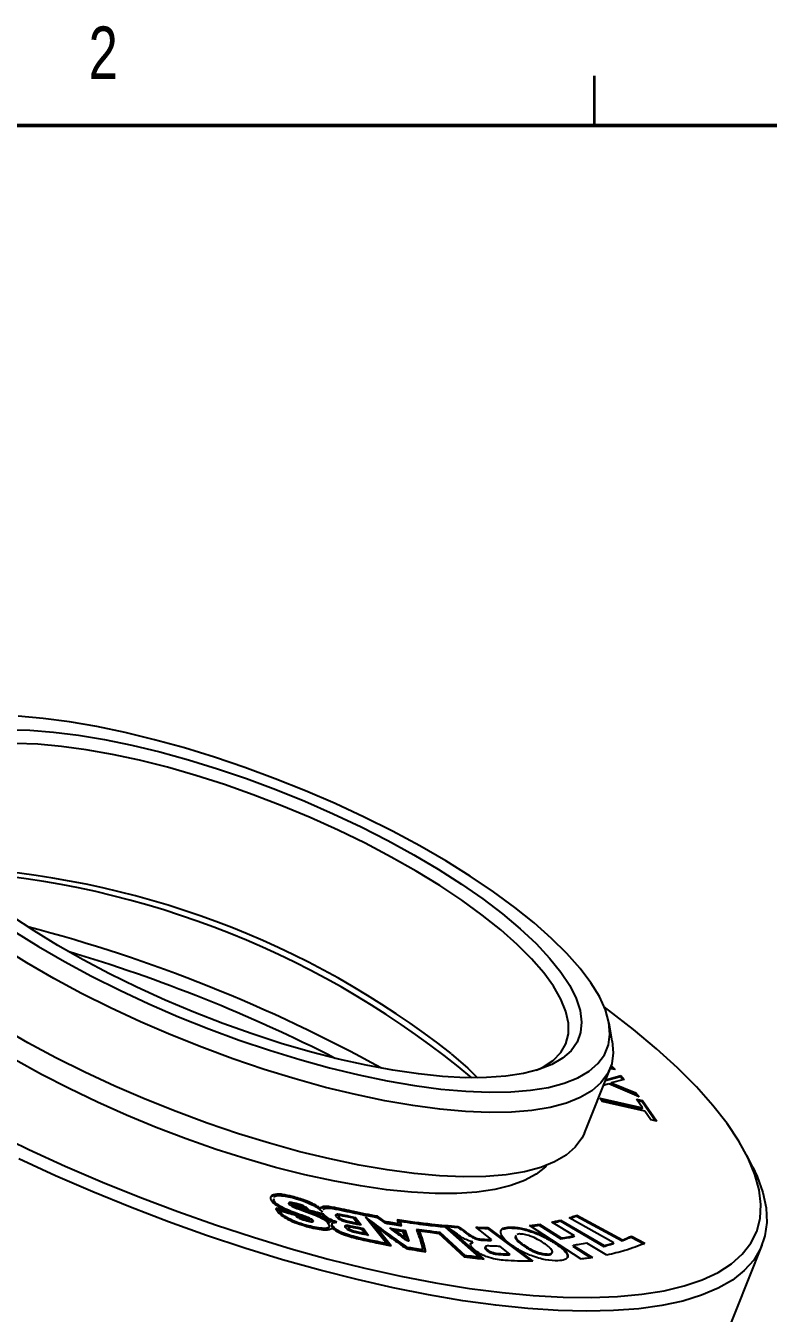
# Paper-space layout 'Sheet3' of a CAD drawing. Header units: millimetres. Extents: x 2 to 295, y 2 to 209.
# Drawn here: x 218.8 to 256.3, y 143.7 to 208.5 of the extents above; entities that cross this region are included whole.
import ezdxf

# ---------------------------------------------------------------- set-up
doc = ezdxf.new("R2010")
doc.units = ezdxf.units.MM
doc.styles.add('SLDTEXTSTYLE0', font='TXT', dxfattribs={"width": 0.75})

psp = doc.layouts.new('Sheet3')

# ---------------------------------------------------------------- linework, layer by layer
at = {"color": 7, "linetype": 'Continuous', "lineweight": 35}
psp.add_line((247.5, 203.5), (247.5, 206), dxfattribs=at)
at = {"color": 7, "linetype": 'Continuous', "lineweight": 50}
psp.add_line((6.5, 203.5), (290.5, 203.5), dxfattribs=at)
at = {"color": 7, "linetype": 'Continuous', "lineweight": 25}
for p, q in [((248.395, 157.361), (248.229, 158.287)), ((246.988, 152.737), (248.283, 155.977)), ((248.287, 155.972), (248.283, 155.976)), ((248.543, 155.94), (248.287, 155.972)), ((248.324, 156.089), (248.469, 155.949)), ((248.339, 156.136), (248.543, 155.94)), ((248.214, 155.211), (247.945, 155.132)), ((248.045, 155.381), (248.802, 155.593)), ((248.063, 155.426), (248.82, 155.637)), ((249.753, 154.565), (248.214, 155.211)), ((248.317, 155.227), (248.335, 155.272)), ((248.317, 155.227), (249.559, 154.723)), ((248.993, 155.438), (248.335, 155.272)), ((248.335, 155.272), (249.576, 154.768)), ((248.802, 155.593), (248.82, 155.637)), ((248.802, 155.593), (248.947, 155.426)), ((248.82, 155.637), (248.993, 155.438)), ((247.768, 154.488), (249.917, 154.007)), ((247.88, 154.325), (247.768, 154.488)), ((247.807, 154.43), (249.9, 153.962)), ((249.559, 154.723), (249.576, 154.768)), ((249.559, 154.723), (249.664, 154.603)), ((249.576, 154.768), (249.753, 154.565)), ((249.612, 154.447), (249.91, 154.38)), ((249.917, 154.007), (249.612, 154.447)), ((249.652, 154.389), (249.892, 154.335)), ((250.03, 153.844), (247.88, 154.325)), ((249.892, 154.335), (249.91, 154.38)), ((249.892, 154.335), (250.575, 153.35)), ((249.9, 153.962), (249.917, 154.007)), ((249.91, 154.38), (250.633, 153.337)), ((250.335, 153.404), (250.03, 153.844)), ((250.633, 153.337), (250.335, 153.404)), ((255.473, 151.021), (255.188, 151.591)), ((231.314, 149.304), (231.329, 149.399)), ((231.314, 149.304), (231.331, 149.349)), ((231.331, 149.349), (231.347, 149.444)), ((231.66, 149.611), (231.678, 149.656)), ((231.744, 149.603), (231.761, 149.647)), ((232.896, 149.296), (232.914, 149.341)), ((231.606, 148.783), (231.623, 148.828)), ((232.238, 149.087), (232.256, 149.132)), ((232.563, 148.607), (232.331, 148.69)), ((232.333, 148.694), (232.349, 148.735)), ((232.333, 148.642), (232.351, 148.687)), ((232.443, 149.142), (232.461, 149.187)), ((232.546, 148.565), (232.564, 148.609)), ((232.58, 148.508), (232.598, 148.553)), ((232.998, 148.767), (233.016, 148.811)), ((233.022, 148.758), (233.04, 148.803)), ((233.175, 148.703), (233.022, 148.758)), ((233.192, 148.747), (233.04, 148.803)), ((233.093, 148.793), (233.111, 148.838)), ((233.175, 148.703), (233.192, 148.747)), ((233.638, 148.907), (233.655, 148.952)), ((233.764, 148.77), (233.78, 148.833)), ((233.807, 148.615), (233.824, 148.659)), ((234.369, 148.941), (234.387, 148.986)), ((234.605, 148.553), (234.583, 148.497)), ((234.705, 148.597), (234.723, 148.641)), ((236.53, 148.503), (236.548, 148.547)), ((236.919, 148.28), (236.548, 148.547)), ((246.587, 148.558), (246.605, 148.603)), ((246.587, 148.558), (248.884, 147.311)), ((246.605, 148.603), (248.902, 147.356)), ((232.867, 148.374), (232.885, 148.418)), ((233.043, 148.02), (233.061, 148.064)), ((233.128, 148.329), (233.146, 148.374)), ((233.298, 148.282), (233.316, 148.327)), ((234.096, 148.189), (234.114, 148.233)), ((234.125, 148.256), (234.114, 148.233)), ((234.2, 148.268), (234.118, 148.234)), ((234.217, 148.313), (234.136, 148.279)), ((234.2, 148.268), (234.217, 148.313)), ((234.272, 148.021), (234.29, 148.066)), ((234.595, 148.46), (234.613, 148.505)), ((234.97, 148.269), (234.988, 148.313)), ((235.103, 147.984), (235.081, 147.928)), ((235.083, 147.934), (235.091, 147.903)), ((235.091, 147.903), (235.108, 147.947)), ((235.164, 148.027), (235.182, 148.071)), ((235.534, 148.195), (235.344, 148.45)), ((235.408, 148.445), (235.426, 148.489)), ((235.662, 148.105), (235.408, 148.445)), ((235.724, 148.092), (235.426, 148.489)), ((235.516, 148.15), (235.534, 148.195)), ((235.829, 147.883), (235.847, 147.928)), ((235.847, 147.928), (236.105, 147.583)), ((235.944, 148.513), (237.024, 147.17)), ((236.412, 148.013), (236.43, 148.057)), ((237.177, 147.074), (236.412, 148.013)), ((237.242, 147.061), (236.43, 148.057)), ((236.515, 148.489), (236.924, 148.206)), ((236.901, 148.235), (236.53, 148.503)), ((236.901, 148.235), (236.919, 148.28)), ((237.551, 148.38), (237.612, 148.164)), ((237.594, 148.119), (237.612, 148.164)), ((237.703, 148.242), (237.721, 148.286)), ((237.737, 148.07), (237.703, 148.242)), ((237.764, 148.066), (237.721, 148.286)), ((239.953, 148.013), (241.678, 146.49)), ((240.07, 147.958), (240.088, 148.003)), ((241.856, 146.399), (240.07, 147.958)), ((241.933, 146.392), (240.088, 148.003)), ((240.587, 147.991), (240.605, 148.036)), ((242.3, 147.372), (241.51, 147.992)), ((242.101, 147.936), (242.118, 147.98)), ((242.101, 147.936), (244.306, 146.277)), ((242.118, 147.98), (244.385, 146.275)), ((242.88, 147.894), (243.193, 147.957)), ((243.193, 147.957), (243.211, 148.001)), ((246.816, 146.391), (244.223, 148.079)), ((244.706, 148.099), (244.724, 148.144)), ((244.706, 148.099), (245.804, 147.407)), ((244.724, 148.144), (245.822, 147.452)), ((246.485, 147.567), (245.345, 148.252)), ((245.769, 148.307), (245.787, 148.352)), ((245.769, 148.307), (247.966, 147.029)), ((245.787, 148.352), (247.984, 147.074)), ((248.47, 147.209), (246.218, 148.472)), ((235.409, 147.748), (235.427, 147.793)), ((235.592, 147.421), (235.61, 147.466)), ((235.9, 147.69), (235.754, 147.888)), ((235.829, 147.883), (236.044, 147.596)), ((235.882, 147.646), (235.9, 147.69)), ((237.42, 147.798), (237.438, 147.843)), ((237.945, 147.778), (237.963, 147.823)), ((238.114, 147.296), (237.945, 147.778)), ((237.946, 147.408), (237.964, 147.453)), ((238.149, 147.29), (237.963, 147.823)), ((238.652, 147.764), (238.67, 147.809)), ((239.637, 147.687), (240.921, 146.493)), ((239.695, 147.687), (239.713, 147.731)), ((240.967, 146.514), (239.695, 147.687)), ((240.985, 146.559), (239.713, 147.731)), ((240.986, 147.716), (241.004, 147.76)), ((241.348, 147.211), (241.366, 147.255)), ((241.366, 147.255), (241.36, 147.26)), ((241.78, 147.347), (241.797, 147.392)), ((242.282, 147.327), (242.3, 147.372)), ((243.711, 147.654), (243.574, 147.621)), ((245.804, 147.407), (245.822, 147.452)), ((246.467, 147.523), (246.485, 147.567)), ((248.884, 147.311), (248.902, 147.356)), ((249.342, 147.499), (249.36, 147.544)), ((249.342, 147.499), (250.02, 147.145)), ((249.36, 147.544), (250.038, 147.189)), ((237.006, 147.125), (237.024, 147.17)), ((238.046, 146.932), (238.064, 146.977)), ((238.816, 146.803), (238.834, 146.848)), ((242.068, 146.824), (242.086, 146.869)), ((242.652, 146.621), (242.67, 146.665)), ((243.228, 146.642), (242.739, 147.026)), ((243.211, 146.598), (243.228, 146.642)), ((243.869, 147.086), (243.887, 147.131)), ((245.14, 146.599), (245.158, 146.644)), ((245.502, 147.189), (245.519, 147.233)), ((246.401, 147.031), (246.419, 147.076)), ((246.401, 147.031), (247.317, 146.454)), ((246.419, 147.076), (247.39, 146.464)), ((248.112, 146.59), (247.104, 147.195)), ((247.966, 147.029), (247.984, 147.074)), ((248.453, 147.165), (248.47, 147.209)), ((253.273, 140.402), (255.946, 147.089)), ((240.967, 146.514), (240.985, 146.559)), ((241.66, 146.445), (241.678, 146.49))]:
    psp.add_line(p, q, dxfattribs=at)
at = {"color": 7, "linetype": 'Continuous', "lineweight": 25, "flags": 128}
for points in [[(218.211, 162.905), (219.452, 162.134), (220.763, 161.377), (222.135, 160.641), (223.559, 159.929), (225.025, 159.247), (226.524, 158.599), (228.044, 157.991), (229.575, 157.425), (231.108, 156.906), (232.631, 156.438), (234.134, 156.023), (235.608, 155.665), (237.041, 155.366), (238.423, 155.128), (239.747, 154.952), (241.002, 154.84), (242.18, 154.792), (243.273, 154.81), (244.273, 154.892), (245.174, 155.039), (245.969, 155.248), (246.654, 155.52), (247.223, 155.851), (247.672, 156.24), (247.998, 156.684), (248.2, 157.18), (248.276, 157.724), (248.224, 158.314), (248.047, 158.944), (247.744, 159.61), (247.318, 160.309), (246.772, 161.035), (246.109, 161.783), (245.335, 162.548), (244.454, 163.325), (243.472, 164.109), (242.396, 164.894), (241.234, 165.675), (239.993, 166.446), (238.682, 167.203), (237.31, 167.939), (235.886, 168.651), (234.42, 169.333), (232.921, 169.981), (231.401, 170.589), (229.87, 171.155), (228.337, 171.674), (226.814, 172.142), (225.311, 172.557), (223.838, 172.915), (222.405, 173.214), (221.022, 173.453), (219.698, 173.628), (218.443, 173.74)], [(217.911, 173.059), (219.021, 173.031), (220.21, 172.938), (221.469, 172.781), (222.79, 172.561), (224.162, 172.28), (225.575, 171.94), (227.019, 171.544), (228.482, 171.093), (229.955, 170.593), (231.427, 170.045), (232.885, 169.455), (234.32, 168.827), (235.722, 168.165), (237.078, 167.474), (238.381, 166.76), (239.619, 166.028), (240.784, 165.283), (241.867, 164.53), (242.86, 163.776), (243.756, 163.025), (244.548, 162.284), (245.23, 161.557), (245.798, 160.851), (246.246, 160.171), (246.572, 159.52), (246.773, 158.906), (246.848, 158.331), (246.797, 157.8), (246.619, 157.317), (246.315, 156.886), (245.889, 156.509), (245.343, 156.19), (244.682, 155.932), (243.91, 155.735), (243.033, 155.601), (242.057, 155.532), (240.99, 155.527), (239.839, 155.588), (238.614, 155.713), (237.323, 155.901), (235.975, 156.152), (234.581, 156.462), (233.152, 156.831), (231.697, 157.255), (230.227, 157.731), (228.753, 158.256), (227.287, 158.825), (225.839, 159.435), (224.419, 160.08), (223.039, 160.757), (221.708, 161.46), (220.437, 162.184), (219.234, 162.924), (218.109, 163.673)], [(244.576, 155.899), (244.921, 156.067), (245.419, 156.4), (245.797, 156.791), (246.05, 157.235), (246.178, 157.73), (246.18, 158.271), (246.055, 158.854), (245.804, 159.475), (245.43, 160.13), (244.934, 160.813), (244.322, 161.519), (243.597, 162.243), (242.765, 162.978), (241.832, 163.721), (240.806, 164.464), (239.694, 165.203), (238.505, 165.931), (237.248, 166.644), (235.932, 167.335), (234.568, 168), (233.165, 168.633), (231.735, 169.229), (230.288, 169.785), (228.835, 170.295), (227.388, 170.756), (225.957, 171.165), (224.554, 171.518), (223.188, 171.812), (221.871, 172.046), (220.613, 172.218), (219.422, 172.325), (218.308, 172.368)], [(248.395, 157.361), (248.443, 156.784), (248.365, 156.225), (248.158, 155.717), (247.823, 155.261), (247.363, 154.862), (246.779, 154.523), (246.077, 154.244), (245.262, 154.029), (244.338, 153.879), (243.312, 153.795), (242.191, 153.777), (240.983, 153.825), (239.695, 153.94), (238.338, 154.12), (236.92, 154.365), (235.45, 154.672), (233.939, 155.039), (232.397, 155.465), (230.835, 155.945), (229.263, 156.477), (227.692, 157.057), (226.133, 157.681), (224.596, 158.346), (223.093, 159.045), (221.632, 159.775), (220.225, 160.531), (218.88, 161.307), (217.607, 162.098)], [(217.168, 152.784), (218.969, 151.912), (220.809, 151.073), (222.68, 150.269), (224.573, 149.505), (226.48, 148.784), (228.392, 148.109), (230.3, 147.484), (232.196, 146.911), (234.071, 146.392), (235.916, 145.931), (237.723, 145.53), (239.484, 145.19), (241.191, 144.912), (242.836, 144.698), (244.411, 144.55), (245.909, 144.467), (247.324, 144.45), (248.648, 144.499), (249.877, 144.614), (251.004, 144.795), (252.024, 145.04), (252.932, 145.348), (253.725, 145.718), (254.398, 146.149), (254.949, 146.638), (255.376, 147.184), (255.675, 147.783), (255.846, 148.432), (255.889, 149.13), (255.802, 149.873), (255.586, 150.657), (255.243, 151.478), (254.774, 152.334), (254.18, 153.22), (253.465, 154.132), (252.632, 155.066), (251.685, 156.018), (250.628, 156.982), (249.465, 157.956), (248.203, 158.935), (247.988, 159.095)], [(246.988, 152.737), (246.863, 152.477), (246.529, 152.021), (246.068, 151.622), (245.484, 151.283), (244.783, 151.004), (243.967, 150.789), (243.043, 150.639), (242.017, 150.555), (240.896, 150.537), (239.688, 150.585), (238.401, 150.7), (237.043, 150.88), (235.625, 151.125), (234.155, 151.432), (232.644, 151.799), (231.102, 152.225), (229.54, 152.705), (227.968, 153.237), (226.397, 153.817), (224.838, 154.441), (223.302, 155.105), (221.798, 155.805), (220.337, 156.535), (218.93, 157.291), (217.585, 158.067)], [(245.088, 151.112), (245.017, 151.038), (244.555, 150.662), (243.974, 150.345), (243.278, 150.088), (242.472, 149.893), (241.562, 149.761), (240.554, 149.694), (239.454, 149.692), (238.272, 149.754), (237.014, 149.881), (235.691, 150.072), (234.31, 150.325), (232.882, 150.638), (231.417, 151.009), (229.926, 151.436), (228.417, 151.916), (226.903, 152.445), (225.394, 153.019), (223.9, 153.635), (222.432, 154.289), (221, 154.975), (219.615, 155.688), (218.285, 156.425)], [(240.27, 156.737), (241.102, 156.001), (241.593, 155.522)], [(255.473, 151.021), (255.694, 150.547), (255.986, 149.736), (256.15, 148.964), (256.185, 148.235), (256.092, 147.551), (255.871, 146.916), (255.523, 146.333), (255.049, 145.805), (254.451, 145.333), (253.733, 144.919), (252.898, 144.567), (251.948, 144.276), (250.889, 144.049), (249.725, 143.887), (248.461, 143.79), (247.104, 143.759), (245.658, 143.793), (244.131, 143.893), (242.529, 144.058), (240.859, 144.288), (239.13, 144.581), (237.348, 144.936), (235.521, 145.352), (233.659, 145.827), (231.768, 146.358), (229.859, 146.943), (227.938, 147.58), (226.014, 148.266), (224.097, 148.997), (222.195, 149.771), (220.316, 150.584), (218.469, 151.432)]]:
    psp.add_lwpolyline(points, dxfattribs=at)
at = {"color": 7, "linetype": 'Continuous', "lineweight": 25}
for centre, radius, start, end in [((213.008, 122.044), 44.124, 51.83934, 87.31048), ((212.338, 120.792), 45.229, 50.1628, 86.26878), ((199.342, 88.273), 77.372, 61.08861, 75.34297), ((197.99, 84.89), 80.346, 63.03436, 73.39722)]:
    psp.add_arc(centre, radius, start, end, dxfattribs=at)
for points, knots in [([(231.66, 149.611), (231.517, 149.613), (231.262, 149.616), (231.181, 149.521), (231.146, 149.479)], [0, 0, 0, 0, 0.562783, 1, 1, 1, 1]), ([(231.164, 149.524), (231.163, 149.505), (231.163, 149.471), (231.165, 149.436), (231.166, 149.421)], [0, 0, 0, 0, 0.560433, 1, 1, 1, 1]), ([(231.678, 149.656), (231.535, 149.657), (231.28, 149.661), (231.199, 149.566), (231.164, 149.524)], [0, 0, 0, 0, 0.562783, 1, 1, 1, 1]), ([(231.166, 149.421), (231.2, 149.354), (231.268, 149.221), (231.604, 148.995), (231.979, 148.83), (232.212, 148.74), (232.329, 148.695)], [0, 0, 0, 0, 0.280008, 0.558441, 0.779013, 1, 1, 1, 1]), ([(232.114, 148.78), (232.063, 148.8), (231.889, 148.871), (231.621, 148.998), (231.388, 149.17), (231.338, 149.259), (231.314, 149.304)], [0, 0, 0, 0, 0.138004, 0.472744, 0.73526, 1, 1, 1, 1]), ([(232.349, 148.735), (232.226, 148.784), (231.979, 148.883), (231.639, 149.042), (231.406, 149.215), (231.356, 149.304), (231.331, 149.349)], [0, 0, 0, 0, 0.2800613, 0.5596358, 0.778889, 1, 1, 1, 1]), ([(231.354, 149.489), (231.354, 149.502), (231.357, 149.578), (231.605, 149.598), (231.971, 149.556), (232.231, 149.491), (232.361, 149.459)], [0, 0, 0, 0, 0.07653, 0.43339, 0.716468, 1, 1, 1, 1]), ([(231.744, 149.603), (231.728, 149.604), (231.7, 149.607), (231.672, 149.61), (231.66, 149.611)], [0, 0, 0, 0, 0.5601501, 1, 1, 1, 1]), ([(231.761, 149.647), (231.746, 149.649), (231.718, 149.652), (231.69, 149.655), (231.678, 149.656)], [0, 0, 0, 0, 0.5601501, 1, 1, 1, 1]), ([(232.896, 149.296), (232.673, 149.368), (232.275, 149.497), (231.906, 149.57), (231.744, 149.603)], [0, 0, 0, 0, 0.559352, 1, 1, 1, 1]), ([(232.914, 149.341), (232.691, 149.413), (232.293, 149.541), (231.924, 149.615), (231.761, 149.647)], [0, 0, 0, 0, 0.559352, 1, 1, 1, 1]), ([(232.461, 149.187), (232.345, 149.215), (232.184, 149.255), (232.059, 149.232), (232.066, 149.194), (232.069, 149.176)], [0, 0, 0, 0, 0.558648, 0.77944, 1, 1, 1, 1]), ([(232.443, 149.142), (232.322, 149.174), (232.163, 149.215), (232.09, 149.19), (232.073, 149.184)], [0, 0, 0, 0, 0.7651839, 1, 1, 1, 1]), ([(232.361, 149.459), (232.511, 149.416), (232.811, 149.329), (233.231, 149.147), (233.574, 148.951), (233.701, 148.83), (233.764, 148.77)], [0, 0, 0, 0, 0.280079, 0.559583, 0.780017, 1, 1, 1, 1]), ([(233.638, 148.907), (233.584, 148.948), (233.476, 149.028), (233.22, 149.166), (233.019, 149.247), (232.896, 149.296)], [0, 0, 0, 0, 0.279712, 0.559915, 1, 1, 1, 1]), ([(233.655, 148.952), (233.602, 148.992), (233.494, 149.073), (233.238, 149.211), (233.036, 149.291), (232.914, 149.341)], [0, 0, 0, 0, 0.279712, 0.559915, 1, 1, 1, 1]), ([(232.333, 148.642), (232.161, 148.69), (231.854, 148.774), (231.545, 148.862), (231.409, 148.901)], [0, 0, 0, 0, 0.559994, 1, 1, 1, 1]), ([(232.351, 148.687), (232.179, 148.734), (231.872, 148.818), (231.563, 148.907), (231.427, 148.946)], [0, 0, 0, 0, 0.559994, 1, 1, 1, 1]), ([(231.427, 148.946), (231.457, 148.884), (231.517, 148.762), (231.75, 148.546), (232.143, 148.322), (232.618, 148.138), (232.94, 148.048), (233.102, 148.002)], [0, 0, 0, 0, 0.18706, 0.373449, 0.559499, 0.779386, 1, 1, 1, 1]), ([(233.043, 148.02), (232.876, 148.068), (232.542, 148.165), (232.074, 148.37), (231.716, 148.6), (231.642, 148.722), (231.606, 148.783)], [0, 0, 0, 0, 0.280553, 0.560526, 0.780066, 1, 1, 1, 1]), ([(233.061, 148.064), (232.894, 148.112), (232.56, 148.209), (232.092, 148.415), (231.733, 148.644), (231.66, 148.767), (231.623, 148.828)], [0, 0, 0, 0, 0.280553, 0.560526, 0.780066, 1, 1, 1, 1]), ([(231.623, 148.828), (231.772, 148.786), (232.037, 148.711), (232.3, 148.638), (232.416, 148.606)], [0, 0, 0, 0, 0.5599961, 1, 1, 1, 1]), ([(232.069, 149.176), (232.087, 149.155), (232.121, 149.113), (232.279, 149.027), (232.576, 148.91), (232.831, 148.82), (233.001, 148.76)], [0, 0, 0, 0, 0.123893, 0.248632, 0.498811, 1, 1, 1, 1]), ([(232.998, 148.767), (232.852, 148.822), (232.649, 148.899), (232.384, 149.001), (232.286, 149.059), (232.238, 149.087)], [0, 0, 0, 0, 0.563218, 0.784519, 1, 1, 1, 1]), ([(232.256, 149.132), (232.258, 149.138), (232.262, 149.152), (232.289, 149.164), (232.335, 149.163), (232.448, 149.141), (232.551, 149.103), (232.633, 149.073)], [0, 0, 0, 0, 0.125469, 0.250508, 0.375853, 0.501027, 1, 1, 1, 1]), ([(233.016, 148.811), (232.87, 148.867), (232.667, 148.944), (232.401, 149.046), (232.304, 149.103), (232.256, 149.132)], [0, 0, 0, 0, 0.563218, 0.784519, 1, 1, 1, 1]), ([(232.329, 148.695), (232.333, 148.694), (232.34, 148.691), (232.348, 148.688), (232.351, 148.687)], [0, 0, 0, 0, 0.559999, 1, 1, 1, 1]), ([(233.316, 148.327), (233.293, 148.349), (233.247, 148.393), (233.076, 148.473), (232.779, 148.581), (232.521, 148.673), (232.349, 148.735)], [0, 0, 0, 0, 0.123027, 0.248021, 0.49847, 1, 1, 1, 1]), ([(232.416, 148.606), (232.435, 148.578), (232.464, 148.537), (232.556, 148.475), (232.722, 148.392), (232.872, 148.349), (232.992, 148.314)], [0, 0, 0, 0, 0.248403, 0.374064, 0.500132, 1, 1, 1, 1]), ([(233.093, 148.793), (233.065, 148.83), (233.01, 148.903), (232.766, 149.051), (232.566, 149.107), (232.443, 149.142)], [0, 0, 0, 0, 0.280723, 0.559265, 1, 1, 1, 1]), ([(233.111, 148.838), (233.083, 148.875), (233.028, 148.948), (232.784, 149.095), (232.583, 149.152), (232.461, 149.187)], [0, 0, 0, 0, 0.280723, 0.559265, 1, 1, 1, 1]), ([(232.58, 148.508), (232.572, 148.519), (232.558, 148.539), (232.55, 148.557), (232.546, 148.565)], [0, 0, 0, 0, 0.559894, 1, 1, 1, 1]), ([(232.598, 148.553), (232.59, 148.564), (232.576, 148.583), (232.568, 148.601), (232.564, 148.609)], [0, 0, 0, 0, 0.559894, 1, 1, 1, 1]), ([(232.564, 148.609), (232.675, 148.568), (232.831, 148.511), (233.039, 148.442), (233.11, 148.396), (233.146, 148.374)], [0, 0, 0, 0, 0.5635672, 0.7854445, 1, 1, 1, 1]), ([(232.885, 148.418), (232.822, 148.436), (232.736, 148.46), (232.634, 148.516), (232.61, 148.54), (232.598, 148.553)], [0, 0, 0, 0, 0.557942, 0.778936, 1, 1, 1, 1]), ([(232.633, 149.073), (232.686, 149.053), (232.791, 149.012), (232.964, 148.913), (232.996, 148.85), (233.016, 148.811)], [0, 0, 0, 0, 0.2808506, 0.5587025, 1, 1, 1, 1]), ([(233.001, 148.76), (233.127, 148.714), (233.378, 148.621), (233.718, 148.465), (233.98, 148.294), (234.05, 148.2), (234.086, 148.153)], [0, 0, 0, 0, 0.280681, 0.560159, 0.780035, 1, 1, 1, 1]), ([(233.04, 148.803), (233.176, 148.768), (233.419, 148.705), (233.661, 148.645), (233.767, 148.619)], [0, 0, 0, 0, 0.5599984, 1, 1, 1, 1]), ([(233.807, 148.615), (233.674, 148.647), (233.437, 148.706), (233.198, 148.767), (233.093, 148.793)], [0, 0, 0, 0, 0.559996, 1, 1, 1, 1]), ([(233.824, 148.659), (233.692, 148.692), (233.454, 148.75), (233.216, 148.811), (233.111, 148.838)], [0, 0, 0, 0, 0.559996, 1, 1, 1, 1]), ([(234.096, 148.189), (234.048, 148.241), (233.949, 148.345), (233.607, 148.535), (233.339, 148.639), (233.175, 148.703)], [0, 0, 0, 0, 0.278295, 0.558698, 1, 1, 1, 1]), ([(234.114, 148.233), (234.065, 148.285), (233.967, 148.39), (233.624, 148.579), (233.356, 148.684), (233.192, 148.747)], [0, 0, 0, 0, 0.278295, 0.558698, 1, 1, 1, 1]), ([(234.369, 148.941), (234.172, 148.976), (233.821, 149.037), (233.693, 148.947), (233.638, 148.907)], [0, 0, 0, 0, 0.560532, 1, 1, 1, 1]), ([(234.387, 148.986), (234.19, 149.02), (233.838, 149.082), (233.711, 148.992), (233.655, 148.952)], [0, 0, 0, 0, 0.560532, 1, 1, 1, 1]), ([(233.767, 148.619), (233.79, 148.591), (233.835, 148.535), (233.993, 148.426), (234.132, 148.356), (234.217, 148.313)], [0, 0, 0, 0, 0.2793294, 0.5600631, 1, 1, 1, 1]), ([(233.8, 148.91), (233.867, 148.933), (234.038, 148.992), (234.381, 148.922), (234.591, 148.879)], [0, 0, 0, 0, 0.388316, 1, 1, 1, 1]), ([(234.412, 148.235), (234.355, 148.256), (234.216, 148.308), (233.972, 148.445), (233.869, 148.551), (233.807, 148.615)], [0, 0, 0, 0, 0.215257, 0.521915, 1, 1, 1, 1]), ([(234.501, 148.251), (234.42, 148.281), (234.256, 148.342), (233.99, 148.489), (233.887, 148.595), (233.824, 148.659)], [0, 0, 0, 0, 0.279882, 0.561286, 1, 1, 1, 1]), ([(236.53, 148.503), (236.133, 148.576), (235.424, 148.708), (234.692, 148.87), (234.369, 148.941)], [0, 0, 0, 0, 0.559985, 1, 1, 1, 1]), ([(236.548, 148.547), (236.151, 148.621), (235.442, 148.753), (234.709, 148.915), (234.387, 148.986)], [0, 0, 0, 0, 0.559985, 1, 1, 1, 1]), ([(234.478, 148.534), (234.462, 148.561), (234.431, 148.616), (234.486, 148.658), (234.593, 148.664), (234.679, 148.649), (234.723, 148.641)], [0, 0, 0, 0, 0.281551, 0.555238, 0.777247, 1, 1, 1, 1]), ([(234.46, 148.589), (234.466, 148.597), (234.484, 148.618), (234.577, 148.619), (234.662, 148.604), (234.705, 148.597)], [0, 0, 0, 0, 0.219551, 0.609124, 1, 1, 1, 1]), ([(234.591, 148.879), (234.955, 148.8), (235.605, 148.659), (236.237, 148.541), (236.515, 148.489)], [0, 0, 0, 0, 0.559989, 1, 1, 1, 1]), ([(234.811, 148.565), (234.773, 148.572), (234.696, 148.585), (234.627, 148.574), (234.594, 148.547), (234.607, 148.519), (234.613, 148.505)], [0, 0, 0, 0, 0.284287, 0.565948, 0.782734, 1, 1, 1, 1]), ([(234.705, 148.597), (234.837, 148.568), (235.072, 148.516), (235.305, 148.466), (235.408, 148.445)], [0, 0, 0, 0, 0.559999, 1, 1, 1, 1]), ([(234.723, 148.641), (234.855, 148.612), (235.09, 148.56), (235.323, 148.511), (235.426, 148.489)], [0, 0, 0, 0, 0.559999, 1, 1, 1, 1]), ([(235.344, 148.45), (235.245, 148.471), (235.068, 148.509), (234.889, 148.548), (234.811, 148.565)], [0, 0, 0, 0, 0.559999, 1, 1, 1, 1]), ([(246.218, 148.472), (246.292, 148.495), (246.424, 148.537), (246.55, 148.583), (246.605, 148.603)], [0, 0, 0, 0, 0.559998, 1, 1, 1, 1]), ([(246.261, 148.447), (246.315, 148.464), (246.426, 148.5), (246.532, 148.538), (246.587, 148.558)], [0, 0, 0, 0, 0.478269, 1, 1, 1, 1]), ([(232.867, 148.374), (232.805, 148.391), (232.718, 148.416), (232.616, 148.471), (232.592, 148.496), (232.58, 148.508)], [0, 0, 0, 0, 0.557942, 0.778936, 1, 1, 1, 1]), ([(233.128, 148.329), (233.109, 148.328), (233.073, 148.325), (232.979, 148.344), (232.909, 148.362), (232.867, 148.374)], [0, 0, 0, 0, 0.2785474, 0.559103, 1, 1, 1, 1]), ([(233.146, 148.374), (233.127, 148.372), (233.09, 148.369), (232.996, 148.388), (232.927, 148.407), (232.885, 148.418)], [0, 0, 0, 0, 0.2785474, 0.559103, 1, 1, 1, 1]), ([(232.992, 148.314), (233.039, 148.302), (233.133, 148.278), (233.249, 148.266), (233.324, 148.28), (233.319, 148.311), (233.316, 148.327)], [0, 0, 0, 0, 0.27975, 0.560129, 0.778746, 1, 1, 1, 1]), ([(234.082, 147.953), (234.081, 147.949), (234.073, 147.919), (233.987, 147.895), (233.785, 147.886), (233.471, 147.916), (233.186, 147.985), (233.043, 148.02)], [0, 0, 0, 0, 0.027513, 0.189378, 0.351459, 0.675883, 1, 1, 1, 1]), ([(234.086, 148.153), (234.102, 148.12), (234.135, 148.054), (234.108, 147.98), (234.009, 147.938), (233.801, 147.931), (233.49, 147.96), (233.204, 148.03), (233.061, 148.064)], [0, 0, 0, 0, 0.125027, 0.2499048, 0.3747535, 0.4997695, 0.7500035, 1, 1, 1, 1]), ([(233.298, 148.282), (233.275, 148.304), (233.229, 148.347), (233.131, 148.395), (233.076, 148.416), (233.064, 148.421)], [0, 0, 0, 0, 0.432233, 0.871379, 1, 1, 1, 1]), ([(233.102, 148.002), (233.245, 147.966), (233.531, 147.893), (233.875, 147.859), (234.134, 147.874), (234.219, 147.925), (234.261, 147.95)], [0, 0, 0, 0, 0.28014, 0.559612, 0.78013, 1, 1, 1, 1]), ([(234.272, 148.021), (234.254, 148.054), (234.227, 148.104), (234.258, 148.132), (234.269, 148.142)], [0, 0, 0, 0, 0.65537, 1, 1, 1, 1]), ([(234.29, 148.066), (234.275, 148.097), (234.245, 148.16), (234.308, 148.234), (234.428, 148.244), (234.501, 148.251)], [0, 0, 0, 0, 0.28091, 0.561566, 1, 1, 1, 1]), ([(234.261, 147.95), (234.371, 147.872), (234.592, 147.713), (235.162, 147.51), (235.531, 147.422), (235.756, 147.368)], [0, 0, 0, 0, 0.276973, 0.55753, 1, 1, 1, 1]), ([(235.592, 147.421), (235.467, 147.45), (235.219, 147.509), (234.888, 147.615), (234.631, 147.727), (234.408, 147.861), (234.326, 147.957), (234.272, 148.021)], [0, 0, 0, 0, 0.250746, 0.501229, 0.626428, 0.751759, 1, 1, 1, 1]), ([(235.61, 147.466), (235.485, 147.495), (235.236, 147.553), (234.906, 147.66), (234.649, 147.772), (234.425, 147.905), (234.344, 148.002), (234.29, 148.066)], [0, 0, 0, 0, 0.250746, 0.501229, 0.626428, 0.751759, 1, 1, 1, 1]), ([(234.995, 148.25), (234.933, 148.266), (234.813, 148.296), (234.637, 148.378), (234.533, 148.462), (234.496, 148.51), (234.478, 148.534)], [0, 0, 0, 0, 0.2837131, 0.5506886, 0.7727391, 1, 1, 1, 1]), ([(234.587, 148.502), (234.586, 148.501), (234.576, 148.492), (234.586, 148.475), (234.595, 148.46)], [0, 0, 0, 0, 0.090898, 1, 1, 1, 1]), ([(234.595, 148.46), (234.612, 148.439), (234.644, 148.397), (234.755, 148.334), (234.869, 148.293), (234.936, 148.277), (234.97, 148.269)], [0, 0, 0, 0, 0.281749, 0.549389, 0.772986, 1, 1, 1, 1]), ([(234.613, 148.505), (234.629, 148.484), (234.662, 148.442), (234.773, 148.379), (234.887, 148.338), (234.954, 148.322), (234.988, 148.313)], [0, 0, 0, 0, 0.281749, 0.549389, 0.772986, 1, 1, 1, 1]), ([(234.939, 147.984), (234.932, 148.006), (234.917, 148.05), (234.949, 148.097), (235.061, 148.093), (235.141, 148.079), (235.182, 148.071)], [0, 0, 0, 0, 0.275911, 0.547067, 0.771198, 1, 1, 1, 1]), ([(235.42, 147.731), (235.363, 147.746), (235.253, 147.774), (235.087, 147.845), (234.999, 147.92), (234.959, 147.963), (234.939, 147.984)], [0, 0, 0, 0, 0.292833, 0.565825, 0.782205, 1, 1, 1, 1]), ([(234.94, 148.036), (234.943, 148.039), (234.955, 148.056), (235.047, 148.047), (235.125, 148.034), (235.164, 148.027)], [0, 0, 0, 0, 0.125208, 0.558093, 1, 1, 1, 1]), ([(234.97, 148.269), (235.072, 148.246), (235.255, 148.206), (235.436, 148.167), (235.516, 148.15)], [0, 0, 0, 0, 0.5599989, 1, 1, 1, 1]), ([(234.988, 148.313), (235.09, 148.291), (235.273, 148.25), (235.454, 148.212), (235.534, 148.195)], [0, 0, 0, 0, 0.5599989, 1, 1, 1, 1]), ([(235.724, 148.092), (235.588, 148.121), (235.346, 148.172), (235.102, 148.226), (234.995, 148.25)], [0, 0, 0, 0, 0.559998, 1, 1, 1, 1]), ([(235.091, 147.903), (235.1, 147.891), (235.119, 147.868), (235.168, 147.83), (235.242, 147.793), (235.325, 147.766), (235.381, 147.754), (235.409, 147.748)], [0, 0, 0, 0, 0.187663, 0.371833, 0.549427, 0.772155, 1, 1, 1, 1]), ([(235.288, 147.989), (235.255, 147.995), (235.191, 148.007), (235.127, 148.001), (235.094, 147.982), (235.103, 147.959), (235.108, 147.947)], [0, 0, 0, 0, 0.2890135, 0.573793, 0.7868689, 1, 1, 1, 1]), ([(235.108, 147.947), (235.118, 147.936), (235.137, 147.912), (235.186, 147.874), (235.259, 147.838), (235.343, 147.811), (235.399, 147.799), (235.427, 147.793)], [0, 0, 0, 0, 0.187663, 0.371833, 0.549427, 0.772155, 1, 1, 1, 1]), ([(235.164, 148.027), (235.289, 147.999), (235.511, 147.95), (235.732, 147.904), (235.829, 147.883)], [0, 0, 0, 0, 0.559999, 1, 1, 1, 1]), ([(235.182, 148.071), (235.306, 148.044), (235.529, 147.995), (235.75, 147.948), (235.847, 147.928)], [0, 0, 0, 0, 0.559999, 1, 1, 1, 1]), ([(235.754, 147.888), (235.667, 147.907), (235.512, 147.94), (235.356, 147.974), (235.288, 147.989)], [0, 0, 0, 0, 0.56, 1, 1, 1, 1]), ([(238.064, 146.977), (237.657, 147.263), (236.93, 147.775), (236.245, 148.287), (235.944, 148.513)], [0, 0, 0, 0, 0.5599562, 1, 1, 1, 1]), ([(238.046, 146.932), (237.639, 147.219), (236.958, 147.697), (236.317, 148.177), (236.059, 148.37)], [0, 0, 0, 0, 0.598291, 1, 1, 1, 1]), ([(236.43, 148.057), (236.714, 147.845), (237.222, 147.466), (237.761, 147.087), (237.998, 146.92)], [0, 0, 0, 0, 0.560117, 1, 1, 1, 1]), ([(237.594, 148.119), (237.466, 148.14), (237.236, 148.177), (237.003, 148.217), (236.901, 148.235)], [0, 0, 0, 0, 0.559998, 1, 1, 1, 1]), ([(237.612, 148.164), (237.483, 148.184), (237.254, 148.221), (237.021, 148.262), (236.919, 148.28)], [0, 0, 0, 0, 0.559998, 1, 1, 1, 1]), ([(236.924, 148.206), (237.082, 148.179), (237.364, 148.13), (237.642, 148.085), (237.764, 148.066)], [0, 0, 0, 0, 0.559998, 1, 1, 1, 1]), ([(237.17, 147.955), (237.319, 147.93), (237.585, 147.883), (237.847, 147.841), (237.963, 147.823)], [0, 0, 0, 0, 0.559998, 1, 1, 1, 1]), ([(238.039, 147.308), (237.986, 147.346), (237.89, 147.414), (237.731, 147.535), (237.481, 147.712), (237.291, 147.86), (237.17, 147.955)], [0, 0, 0, 0, 0.175404, 0.313247, 0.559688, 1, 1, 1, 1]), ([(237.533, 148.335), (238.125, 148.25), (239.183, 148.098), (240.158, 148.024), (240.587, 147.991)], [0, 0, 0, 0, 0.559965, 1, 1, 1, 1]), ([(237.551, 148.38), (238.143, 148.295), (239.201, 148.143), (240.176, 148.069), (240.605, 148.036)], [0, 0, 0, 0, 0.559965, 1, 1, 1, 1]), ([(237.721, 148.286), (238.149, 148.224), (238.913, 148.114), (239.635, 148.044), (239.953, 148.013)], [0, 0, 0, 0, 0.559982, 1, 1, 1, 1]), ([(240.502, 147.695), (240.429, 147.753), (240.3, 147.855), (240.153, 147.958), (240.088, 148.003)], [0, 0, 0, 0, 0.560416, 1, 1, 1, 1]), ([(240.587, 147.991), (240.67, 147.941), (240.82, 147.85), (240.935, 147.757), (240.986, 147.716)], [0, 0, 0, 0, 0.556862, 1, 1, 1, 1]), ([(240.605, 148.036), (240.688, 147.985), (240.838, 147.894), (240.953, 147.801), (241.004, 147.76)], [0, 0, 0, 0, 0.556862, 1, 1, 1, 1]), ([(241.51, 147.992), (241.625, 147.989), (241.83, 147.983), (242.03, 147.981), (242.118, 147.98)], [0, 0, 0, 0, 0.559998, 1, 1, 1, 1]), ([(241.569, 147.945), (241.658, 147.943), (241.838, 147.938), (242.013, 147.936), (242.101, 147.936)], [0, 0, 0, 0, 0.496787, 1, 1, 1, 1]), ([(243.253, 147.128), (243.111, 147.25), (242.829, 147.493), (242.722, 147.782), (242.862, 147.959), (243.094, 147.987), (243.211, 148.001)], [0, 0, 0, 0, 0.28001, 0.560851, 0.779117, 1, 1, 1, 1]), ([(243.193, 147.957), (243.376, 147.952), (243.74, 147.941), (244.428, 147.737), (245.033, 147.471), (245.345, 147.283), (245.502, 147.189)], [0, 0, 0, 0, 0.279995, 0.558826, 0.779591, 1, 1, 1, 1]), ([(243.211, 148.001), (243.393, 147.996), (243.758, 147.986), (244.446, 147.781), (245.051, 147.515), (245.363, 147.327), (245.519, 147.233)], [0, 0, 0, 0, 0.279995, 0.558826, 0.779591, 1, 1, 1, 1]), ([(244.223, 148.079), (244.319, 148.09), (244.488, 148.11), (244.652, 148.133), (244.724, 148.144)], [0, 0, 0, 0, 0.559998, 1, 1, 1, 1]), ([(244.278, 148.044), (244.349, 148.052), (244.494, 148.069), (244.634, 148.089), (244.706, 148.099)], [0, 0, 0, 0, 0.485955, 1, 1, 1, 1]), ([(245.345, 148.252), (245.429, 148.269), (245.58, 148.301), (245.724, 148.336), (245.787, 148.352)], [0, 0, 0, 0, 0.559998, 1, 1, 1, 1]), ([(245.395, 148.222), (245.456, 148.235), (245.584, 148.261), (245.706, 148.292), (245.769, 148.307)], [0, 0, 0, 0, 0.481585, 1, 1, 1, 1]), ([(235.409, 147.748), (235.497, 147.729), (235.656, 147.694), (235.813, 147.66), (235.882, 147.646)], [0, 0, 0, 0, 0.559999, 1, 1, 1, 1]), ([(236.105, 147.583), (235.978, 147.61), (235.75, 147.658), (235.521, 147.709), (235.42, 147.731)], [0, 0, 0, 0, 0.559998, 1, 1, 1, 1]), ([(235.427, 147.793), (235.515, 147.773), (235.673, 147.739), (235.831, 147.705), (235.9, 147.69)], [0, 0, 0, 0, 0.559999, 1, 1, 1, 1]), ([(237.006, 147.125), (236.744, 147.178), (236.277, 147.271), (235.801, 147.375), (235.592, 147.421)], [0, 0, 0, 0, 0.559985, 1, 1, 1, 1]), ([(237.024, 147.17), (236.762, 147.222), (236.295, 147.315), (235.819, 147.42), (235.61, 147.466)], [0, 0, 0, 0, 0.559985, 1, 1, 1, 1]), ([(235.756, 147.368), (236.036, 147.307), (236.536, 147.199), (237.026, 147.103), (237.242, 147.061)], [0, 0, 0, 0, 0.559985, 1, 1, 1, 1]), ([(237.25, 147.894), (237.366, 147.874), (237.6, 147.833), (237.829, 147.797), (237.945, 147.778)], [0, 0, 0, 0, 0.498341, 1, 1, 1, 1]), ([(237.42, 147.798), (237.516, 147.725), (237.653, 147.62), (237.83, 147.49), (237.911, 147.433), (237.946, 147.408)], [0, 0, 0, 0, 0.560306, 0.806611, 1, 1, 1, 1]), ([(237.438, 147.843), (237.533, 147.77), (237.671, 147.665), (237.848, 147.535), (237.928, 147.478), (237.964, 147.453)], [0, 0, 0, 0, 0.560306, 0.806611, 1, 1, 1, 1]), ([(237.849, 147.774), (237.773, 147.786), (237.636, 147.809), (237.499, 147.832), (237.438, 147.843)], [0, 0, 0, 0, 0.56, 1, 1, 1, 1]), ([(237.964, 147.453), (237.942, 147.513), (237.91, 147.599), (237.853, 147.712), (237.85, 147.755), (237.849, 147.774)], [0, 0, 0, 0, 0.559719, 0.806267, 1, 1, 1, 1]), ([(238.149, 147.29), (238.129, 147.294), (238.092, 147.3), (238.056, 147.306), (238.039, 147.308)], [0, 0, 0, 0, 0.56, 1, 1, 1, 1]), ([(239.695, 147.687), (239.474, 147.711), (239.081, 147.756), (238.675, 147.812), (238.497, 147.836)], [0, 0, 0, 0, 0.559985, 1, 1, 1, 1]), ([(239.713, 147.731), (239.492, 147.756), (239.098, 147.801), (238.693, 147.856), (238.515, 147.881)], [0, 0, 0, 0, 0.559985, 1, 1, 1, 1]), ([(238.515, 147.881), (238.549, 147.783), (238.617, 147.588), (238.748, 147.236), (238.801, 146.995), (238.834, 146.848)], [0, 0, 0, 0, 0.279988, 0.559991, 1, 1, 1, 1]), ([(238.967, 146.758), (238.947, 146.838), (238.902, 147.015), (238.807, 147.347), (238.711, 147.606), (238.652, 147.764)], [0, 0, 0, 0, 0.243645, 0.537768, 1, 1, 1, 1]), ([(238.998, 146.753), (238.974, 146.849), (238.925, 147.043), (238.825, 147.392), (238.729, 147.65), (238.67, 147.809)], [0, 0, 0, 0, 0.279758, 0.559838, 1, 1, 1, 1]), ([(238.67, 147.809), (238.852, 147.784), (239.178, 147.74), (239.497, 147.703), (239.637, 147.687)], [0, 0, 0, 0, 0.559991, 1, 1, 1, 1]), ([(241.36, 147.26), (241.271, 147.282), (241.091, 147.328), (240.774, 147.495), (240.606, 147.618), (240.502, 147.695)], [0, 0, 0, 0, 0.270869, 0.545188, 1, 1, 1, 1]), ([(240.986, 147.716), (241.091, 147.634), (241.223, 147.531), (241.45, 147.424), (241.568, 147.381), (241.687, 147.351), (241.748, 147.349), (241.78, 147.347)], [0, 0, 0, 0, 0.495825, 0.621139, 0.746244, 0.870793, 1, 1, 1, 1]), ([(241.004, 147.76), (241.109, 147.678), (241.241, 147.575), (241.468, 147.469), (241.586, 147.426), (241.705, 147.395), (241.766, 147.393), (241.797, 147.392)], [0, 0, 0, 0, 0.495825, 0.621139, 0.746244, 0.870793, 1, 1, 1, 1]), ([(241.427, 146.865), (241.378, 146.914), (241.279, 147.011), (241.227, 147.132), (241.26, 147.215), (241.33, 147.242), (241.366, 147.255)], [0, 0, 0, 0, 0.279567, 0.557349, 0.778797, 1, 1, 1, 1]), ([(241.78, 147.347), (241.874, 147.343), (242.043, 147.335), (242.209, 147.329), (242.282, 147.327)], [0, 0, 0, 0, 0.559998, 1, 1, 1, 1]), ([(241.797, 147.392), (241.892, 147.388), (242.061, 147.38), (242.227, 147.374), (242.3, 147.372)], [0, 0, 0, 0, 0.559998, 1, 1, 1, 1]), ([(243.529, 147.539), (243.518, 147.527), (243.484, 147.491), (243.525, 147.389), (243.659, 147.244), (243.799, 147.139), (243.869, 147.086)], [0, 0, 0, 0, 0.130092, 0.38762, 0.692409, 1, 1, 1, 1]), ([(243.547, 147.583), (243.536, 147.571), (243.502, 147.536), (243.543, 147.434), (243.677, 147.289), (243.817, 147.183), (243.887, 147.131)], [0, 0, 0, 0, 0.130092, 0.38762, 0.692409, 1, 1, 1, 1]), ([(244.959, 147.181), (244.853, 147.249), (244.645, 147.382), (244.288, 147.549), (243.947, 147.646), (243.79, 147.651), (243.711, 147.654)], [0, 0, 0, 0, 0.287096, 0.565001, 0.780046, 1, 1, 1, 1]), ([(245.804, 147.407), (245.931, 147.427), (246.157, 147.462), (246.372, 147.504), (246.467, 147.523)], [0, 0, 0, 0, 0.559997, 1, 1, 1, 1]), ([(245.822, 147.452), (245.949, 147.471), (246.175, 147.506), (246.39, 147.549), (246.485, 147.567)], [0, 0, 0, 0, 0.559997, 1, 1, 1, 1]), ([(248.884, 147.311), (248.972, 147.345), (249.13, 147.405), (249.278, 147.471), (249.342, 147.499)], [0, 0, 0, 0, 0.559997, 1, 1, 1, 1]), ([(248.902, 147.356), (248.99, 147.389), (249.148, 147.449), (249.295, 147.515), (249.36, 147.544)], [0, 0, 0, 0, 0.559997, 1, 1, 1, 1]), ([(237.998, 146.92), (238.186, 146.888), (238.522, 146.829), (238.853, 146.776), (238.998, 146.753)], [0, 0, 0, 0, 0.559993, 1, 1, 1, 1]), ([(238.816, 146.803), (238.673, 146.827), (238.418, 146.868), (238.16, 146.913), (238.046, 146.932)], [0, 0, 0, 0, 0.559995, 1, 1, 1, 1]), ([(238.834, 146.848), (238.691, 146.871), (238.436, 146.912), (238.177, 146.957), (238.064, 146.977)], [0, 0, 0, 0, 0.559995, 1, 1, 1, 1]), ([(241.246, 147.145), (241.249, 147.152), (241.259, 147.184), (241.309, 147.199), (241.348, 147.211)], [0, 0, 0, 0, 0.204513, 1, 1, 1, 1]), ([(242.985, 146.318), (242.865, 146.33), (242.622, 146.353), (242.264, 146.438), (241.969, 146.541), (241.684, 146.674), (241.53, 146.788), (241.427, 146.865)], [0, 0, 0, 0, 0.249942, 0.501702, 0.626421, 0.750184, 1, 1, 1, 1]), ([(241.998, 146.978), (241.985, 146.972), (241.954, 146.956), (241.987, 146.896), (242.041, 146.848), (242.068, 146.824)], [0, 0, 0, 0, 0.242969, 0.622686, 1, 1, 1, 1]), ([(242.166, 147.05), (242.121, 147.051), (242.032, 147.052), (241.972, 147.011), (242.003, 146.941), (242.058, 146.893), (242.086, 146.869)], [0, 0, 0, 0, 0.28018, 0.558487, 0.779944, 1, 1, 1, 1]), ([(242.068, 146.824), (242.084, 146.81), (242.115, 146.783), (242.185, 146.743), (242.262, 146.709), (242.372, 146.67), (242.511, 146.635), (242.605, 146.626), (242.652, 146.621)], [0, 0, 0, 0, 0.125834, 0.242784, 0.360487, 0.483466, 0.742987, 1, 1, 1, 1]), ([(242.086, 146.869), (242.102, 146.855), (242.133, 146.828), (242.203, 146.788), (242.279, 146.753), (242.39, 146.715), (242.528, 146.68), (242.623, 146.67), (242.67, 146.665)], [0, 0, 0, 0, 0.125834, 0.242784, 0.360487, 0.483466, 0.742987, 1, 1, 1, 1]), ([(242.739, 147.026), (242.633, 147.03), (242.444, 147.036), (242.251, 147.046), (242.166, 147.05)], [0, 0, 0, 0, 0.559999, 1, 1, 1, 1]), ([(242.652, 146.621), (242.757, 146.616), (242.945, 146.607), (243.13, 146.6), (243.211, 146.598)], [0, 0, 0, 0, 0.559999, 1, 1, 1, 1]), ([(242.67, 146.665), (242.775, 146.66), (242.963, 146.651), (243.147, 146.645), (243.228, 146.642)], [0, 0, 0, 0, 0.559999, 1, 1, 1, 1]), ([(245.651, 146.3), (245.457, 146.305), (245.073, 146.314), (244.342, 146.527), (243.709, 146.823), (243.405, 147.026), (243.253, 147.128)], [0, 0, 0, 0, 0.282453, 0.5592074, 0.7788769, 1, 1, 1, 1]), ([(243.869, 147.086), (243.935, 147.043), (244.051, 146.966), (244.274, 146.833), (244.558, 146.698), (244.895, 146.608), (245.058, 146.602), (245.14, 146.599)], [0, 0, 0, 0, 0.177002, 0.314718, 0.558699, 0.777623, 1, 1, 1, 1]), ([(243.887, 147.131), (243.952, 147.087), (244.068, 147.011), (244.292, 146.877), (244.576, 146.743), (244.913, 146.653), (245.076, 146.647), (245.158, 146.644)], [0, 0, 0, 0, 0.177002, 0.314718, 0.558699, 0.777623, 1, 1, 1, 1]), ([(245.158, 146.644), (245.216, 146.65), (245.33, 146.661), (245.387, 146.742), (245.341, 146.864), (245.195, 147.017), (245.038, 147.127), (244.959, 147.181)], [0, 0, 0, 0, 0.185982, 0.368579, 0.55583, 0.778647, 1, 1, 1, 1]), ([(245.14, 146.599), (245.202, 146.603), (245.293, 146.609), (245.315, 146.65), (245.322, 146.664)], [0, 0, 0, 0, 0.677827, 1, 1, 1, 1]), ([(245.502, 147.189), (245.603, 147.116), (245.805, 146.971), (246.067, 146.72), (246.181, 146.53), (246.116, 146.466), (246.111, 146.461)], [0, 0, 0, 0, 0.2699275, 0.5388609, 0.9636024, 1, 1, 1, 1]), ([(245.519, 147.233), (245.62, 147.161), (245.821, 147.017), (246.096, 146.76), (246.189, 146.513), (246.031, 146.339), (245.778, 146.313), (245.651, 146.3)], [0, 0, 0, 0, 0.1571053, 0.3136321, 0.5608434, 0.7790239, 1, 1, 1, 1]), ([(247.104, 147.195), (246.98, 147.171), (246.757, 147.127), (246.523, 147.091), (246.419, 147.076)], [0, 0, 0, 0, 0.559997, 1, 1, 1, 1]), ([(247.966, 147.029), (248.059, 147.053), (248.225, 147.096), (248.383, 147.144), (248.453, 147.165)], [0, 0, 0, 0, 0.559999, 1, 1, 1, 1]), ([(247.984, 147.074), (248.077, 147.098), (248.243, 147.141), (248.401, 147.188), (248.47, 147.209)], [0, 0, 0, 0, 0.559999, 1, 1, 1, 1]), ([(250.038, 147.189), (249.715, 147.057), (249.138, 146.82), (248.425, 146.66), (248.112, 146.59)], [0, 0, 0, 0, 0.55997, 1, 1, 1, 1]), ([(240.921, 146.493), (241.112, 146.472), (241.454, 146.435), (241.787, 146.405), (241.933, 146.392)], [0, 0, 0, 0, 0.5599903, 1, 1, 1, 1]), ([(241.66, 146.445), (241.532, 146.457), (241.303, 146.479), (241.069, 146.503), (240.967, 146.514)], [0, 0, 0, 0, 0.5599959, 1, 1, 1, 1]), ([(241.678, 146.49), (241.55, 146.502), (241.32, 146.523), (241.087, 146.548), (240.985, 146.559)], [0, 0, 0, 0, 0.5599959, 1, 1, 1, 1]), ([(244.385, 146.275), (244.13, 146.279), (243.674, 146.285), (243.196, 146.308), (242.985, 146.318)], [0, 0, 0, 0, 0.559993, 1, 1, 1, 1]), ([(247.39, 146.464), (247.285, 146.449), (247.097, 146.422), (246.902, 146.4), (246.816, 146.391)], [0, 0, 0, 0, 0.559998, 1, 1, 1, 1])]:
    psp.add_open_spline(points, degree=3, knots=knots, dxfattribs=at)

# ---------------------------------------------------------------- texts
at = {"color": 7, "linetype": 'Continuous', "lineweight": 0, "insert": (222.723, 208.487), "char_height": 2.646, "attachment_point": 2, "style": 'SLDTEXTSTYLE0'}
psp.add_mtext('2', dxfattribs=at)

doc.saveas('drawing.dxf')
